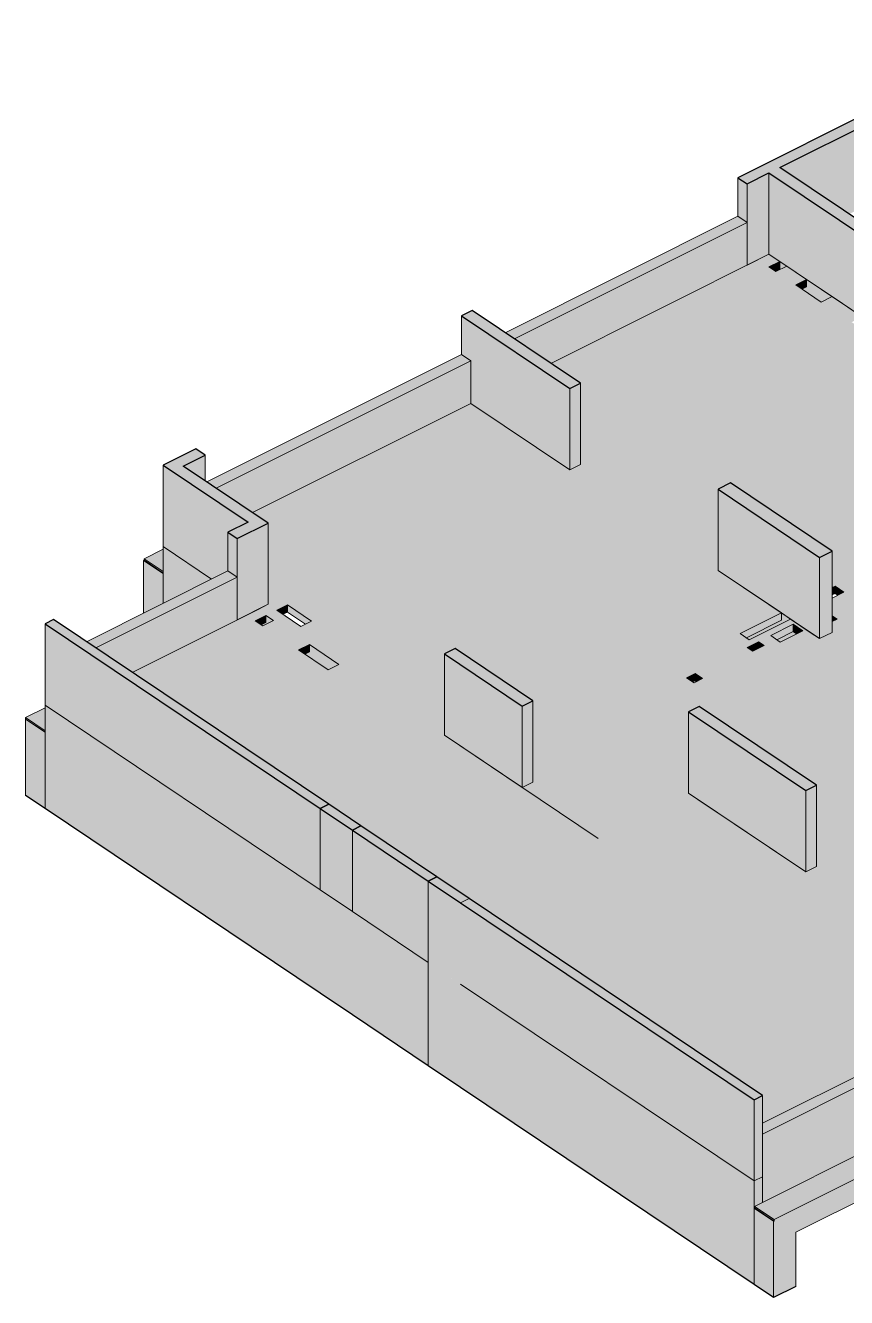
# Model space of a CAD drawing. Header units: centimetres. Extents: x -1984 to 34419, y -3196 to 88064.
# Drawn here: x 14775 to 15872, y 64604 to 66304 of the extents above; entities that cross this region are included whole.
import ezdxf

# ---------------------------------------------------------------- set-up
doc = ezdxf.new("R2010")
doc.units = ezdxf.units.CM
for name, color, linetype, lineweight in [('A-FLOR', 7, 'Continuous', 25), ('S-BEAM', 7, 'Continuous', 25), ('S-COLS', 7, 'Continuous', 25)]:
    doc.layers.add(name, color=color, linetype=linetype, lineweight=lineweight)

msp = doc.modelspace()

# ---------------------------------------------------------------- hatches: boundary and pattern name
at = {"layer": 'A-FLOR', "true_color": 0xbfbfbf}
for points in [[(15540.45, 65218.06), (15661.18, 65278.49), (15661.18, 65387.13), (15675.56, 65394.33), (15768.25, 65332.09), (16204.62, 65550.52), (16204.62, 65659.15), (16219, 65666.35), (16311.69, 65604.12), (16538.03, 65717.56), (16538.03, 65826.05), (16552.41, 65833.25), (16645.11, 65771.02), (16935.39, 65916.66), (16935.39, 66024.95), (16952.22, 66033.17), (17044.74, 65971.06), (17335.02, 66116.36), (17335.02, 66133.21), (17248.1, 66191.57), (16569.55, 65851.91), (16555.66, 65861.23), (16536.82, 65851.91), (16497.42, 65878.36), (16478.16, 65868.72), (16465.2, 65877.42), (16503.22, 65896.44), (16469.41, 65919.14), (16442.92, 65905.88), (16400.44, 65934.4), (16426.93, 65947.66), (16389.17, 65973.01), (16366.46, 65961.64), (16301.44, 66005.3), (16324.14, 66016.66), (16317.93, 66020.83), (16302.8, 66013.26), (16289.73, 66022.03), (16304.86, 66029.61), (16250.01, 66066.43), (16234.87, 66058.86), (16221.8, 66067.63), (16236.94, 66075.21), (16111.71, 66159.17), (16098.91, 66152.76), (16089.36, 66159.17), (16076.45, 66152.7), (16099.08, 66137.51), (16085.53, 66130.72), (16062.89, 66145.92), (15937.64, 66083.22), (16299.82, 65840.07), (16392.51, 65886.48), (16404.93, 65878.14), (16404.93, 65769.51), (15439.15, 65286.07), (15539.32, 65218.82)], [(15777.01, 65976.19), (15783.24, 65979.3), (15782.99, 65988.96), (15768.86, 65981.66), (15771.07, 65980.17)], [(15812.92, 65952.08), (15819.14, 65955.2), (15819.14, 65964.97), (15804.57, 65957.68), (15807.93, 65955.43)], [(15853.16, 65543.46), (15857.13, 65545.45), (15857.13, 65555.23), (15853.16, 65553.24), (15853.16, 65547.22)], [(15860.71, 65543.05), (15869.06, 65547.22), (15857.13, 65555.23), (15857.13, 65545.45), (15859.8, 65543.66)], [(15373.17, 65134.33), (15540.45, 65218.06), (15194.12, 65450.58), (15179.74, 65443.38), (15140.36, 65469.81), (15154.74, 65477.01), (15106.79, 65509.21), (15092.33, 65502.06), (15082.13, 65508.91), (15096.51, 65516.11), (15085.3, 65523.63), (14918.01, 65439.9), (15372.04, 65135.08)], [(15119.48, 65517.54), (15125.33, 65520.47), (15125.33, 65530.24), (15111.13, 65523.14)], [(15149.4, 65504.3), (15157.74, 65508.48), (15125.33, 65530.24), (15125.33, 65520.47), (15145.46, 65506.95)], [(15090.47, 65503.31), (15096.51, 65506.33), (15096.51, 65516.11), (15082.13, 65508.91), (15085.3, 65506.78)], [(15738.6, 65486.12), (15785.37, 65509.53), (15785.37, 65519.31), (15730.26, 65491.72)], [(15853.16, 65507.86), (15859.8, 65511.18), (15853.16, 65515.64), (15853.16, 65511.18)], [(15779.48, 65483.41), (15801.36, 65494.37), (15801.36, 65504.14), (15771.13, 65489.01), (15779.19, 65483.6)], [(15805.84, 65491.36), (15814.18, 65495.53), (15801.36, 65504.14), (15801.48, 65494.29), (15802.93, 65493.31)], [(15148.7, 65464.21), (15154.74, 65467.23), (15154.74, 65477.01), (15140.36, 65469.81), (15143.55, 65467.67)], [(15747.32, 65468.07), (15754.75, 65472.1), (15754.75, 65480.81), (15739.61, 65473.24), (15746.76, 65468.44)], [(15754.75, 65471.79), (15762.45, 65475.64), (15754.75, 65480.4), (15754.75, 65472.1)], [(15667.08, 65427.15), (15670.06, 65428.64), (15670.06, 65438.42), (15658.73, 65432.75), (15663.98, 65429.23)], [(15671.88, 65427.43), (15680.22, 65431.6), (15670.06, 65438.42), (15670.06, 65428.64), (15671.76, 65427.5)], [(15760.22, 64837.43), (16062.43, 64988.71), (16033.04, 65008.44), (16050.44, 65017.16), (15673.59, 65270.16), (15385.58, 65125.99), (15760.22, 64874.48)]]:
    msp.add_hatch(color=9, dxfattribs=at).paths.add_polyline_path(points, flags=0)
h = msp.add_hatch(color=9, dxfattribs=at)
h.paths.add_polyline_path([(15859.8, 65511.18), (16223.73, 65693.36), (15926.16, 65893.12), (15912.07, 65886.07), (15879.35, 65908.03), (15893.45, 65915.09), (15853.09, 65941.89), (15838.77, 65934.72), (15804.57, 65957.68), (15819.14, 65964.97), (15792.73, 65982.7), (15778.16, 65975.41), (15768.86, 65981.88), (15783.24, 65989.08), (15768.86, 65998.73), (15477.44, 65852.86), (15517.06, 65826.26), (15517.06, 65717.62), (15700.89, 65594.21), (15700.89, 65684.66), (15717.54, 65693), (15853.16, 65601.95), (15853.17, 65553.24), (15857.13, 65555.23), (15869.06, 65547.22), (15853.16, 65539.26), (15853.17, 65515.63), (15858.42, 65512.1)], flags=0)
h.paths.add_polyline_path([(15894.67, 65538.95), (15884.52, 65545.77), (15896.04, 65551.54), (15906.19, 65544.72), (15896.04, 65539.63)], flags=0)
h.paths.add_polyline_path([(15972.09, 65574.41), (15959.12, 65583.11), (15988.36, 65597.75), (16001.33, 65589.04), (15991.99, 65584.37)], flags=0)
h = msp.add_hatch(color=9, dxfattribs=at)
h.paths.add_polyline_path([(15453.53, 65307.82), (15824.1, 65493.31), (15797.46, 65511.19), (15742.35, 65483.6), (15730.26, 65491.72), (15785.37, 65519.31), (15700.89, 65576.04), (15700.88, 65577.36), (15370.36, 65799.26), (15078.94, 65653.39), (15099.68, 65639.47), (15099.68, 65530.83), (15111.13, 65523.14), (15125.33, 65530.24), (15157.74, 65508.48), (15143.55, 65501.38), (15335.24, 65372.69), (15335.24, 65464.47), (15349.62, 65471.67), (15453.53, 65401.9), (15453.53, 65308.39)], flags=0)
h.paths.add_polyline_path([(15668.89, 65425.93), (15658.73, 65432.75), (15670.06, 65438.42), (15680.22, 65431.6), (15676.4, 65429.69)], flags=0)
h.paths.add_polyline_path([(15747.32, 65468.07), (15739.61, 65473.24), (15754.75, 65480.81), (15762.45, 65475.64), (15750.39, 65469.61)], flags=0)
h.paths.add_polyline_path([(15783.96, 65480.4), (15771.13, 65489.01), (15801.36, 65504.14), (15814.18, 65495.53), (15790.36, 65483.6)], flags=0)
h = msp.add_hatch(color=9, dxfattribs=at)
h.paths.add_polyline_path([(16183.5, 65049.31), (16623.28, 65269.45), (16617.05, 65273.63), (16602.29, 65266.24), (16587.34, 65276.28), (16602.1, 65283.67), (16585.94, 65294.52), (16571.18, 65287.13), (16548.18, 65302.57), (16562.94, 65309.96), (16217.03, 65542.18), (15780.67, 65323.76), (15832.41, 65289.02), (15832.41, 65180.39), (15979.78, 65081.45), (15979.78, 65173.23), (15994.16, 65180.43), (16142.89, 65080.58), (16171.09, 65094.69), (16183.5, 65086.36), (16183.5, 65050.36)], flags=0)
h.paths.add_polyline_path([(15970.93, 65375), (15935.03, 65399.11), (15949.6, 65406.4), (15985.5, 65382.29)], flags=0)
h.paths.add_polyline_path([(15994.59, 65386.84), (15958.68, 65410.95), (15973.76, 65418.42), (16009.6, 65394.35)], flags=0)
at = {"layer": 'S-BEAM', "true_color": 0xbfbfbf}
for points in [[(15428.77, 65885.54), (15739.53, 66041.09), (15727.11, 66049.43), (15416.35, 65893.87)], [(15477.44, 65852.86), (15739.53, 65984.05), (15739.53, 66041.09), (15428.77, 65885.54), (15468.08, 65859.14)], [(15030.27, 65686.06), (15370.36, 65856.3), (15357.94, 65864.64), (15017.85, 65694.4), (15024.6, 65689.87)], [(15078.94, 65653.39), (15370.36, 65799.26), (15370.36, 65856.3), (15030.27, 65686.06), (15072.88, 65657.46)], [(15700.89, 65577.36), (15700.88, 65594.22), (15517.06, 65717.62), (15502.68, 65710.43), (15700.88, 65577.36)], [(15853.17, 65493.31), (16236.15, 65685.02), (16223.73, 65693.36), (15853.16, 65507.86), (15853.16, 65493.32)], [(14869.34, 65472.57), (15058.24, 65567.13), (15045.82, 65575.46), (14856.92, 65480.91)], [(14918.01, 65439.9), (15058.24, 65510.09), (15058.24, 65567.13), (14869.34, 65472.57), (14880.97, 65464.76)], [(15780.67, 65323.76), (16217.03, 65542.18), (16204.62, 65550.52), (15768.25, 65332.09), (15775.21, 65327.42)], [(15335.24, 65355.84), (15335.24, 65372.69), (15099.68, 65530.83), (15085.3, 65523.63), (15324.51, 65363.03)], [(15453.53, 65293.27), (15836.5, 65484.98), (15824.1, 65493.31), (15453.53, 65307.82)], [(15385.58, 65125.99), (15673.59, 65270.16), (15661.18, 65278.49), (15373.17, 65134.33), (15381.16, 65128.96)], [(15212.3, 65120.38), (15212.3, 65229.02), (15169.19, 65257.96), (15169.19, 65149.33), (15199.5, 65128.98)], [(15979.78, 65064.6), (15979.78, 65081.45), (15832.41, 65180.39), (15818.03, 65173.19), (15969.06, 65071.79)], [(15212.3, 64982.15), (15212.3, 65120.38), (15169.19, 65149.33), (15169.19, 65011.1)], [(15356.77, 65023.4), (15356.77, 65132.03), (15313.66, 65160.97), (15313.66, 65052.34), (15349.53, 65028.25)], [(15356.77, 64885.17), (15356.77, 65023.4), (15313.59, 65052.34), (15313.66, 64914.11)], [(15760.22, 64822.88), (16111.6, 64998.77), (16099.18, 65007.1), (15760.22, 64837.43)], [(15760.22, 64731.62), (16111.6, 64907.51), (16111.6, 64998.77), (15760.22, 64822.88), (15760.22, 64738.86)]]:
    msp.add_hatch(color=9, dxfattribs=at).paths.add_polyline_path(points, flags=0)
at = {"layer": 'S-BEAM', "true_color": 0x0080ff}
for points in [[(15775.58, 64708.67), (17855.48, 65749.79), (17829.34, 65767.34), (15749.44, 64726.22), (15760.22, 64718.98)], [(15804.91, 64691.57), (17825.4, 65702.96), (17825.4, 65732.7), (17855.3, 65747.64), (17855.48, 65749.79), (15775.58, 64708.67), (15775.58, 64706.63), (15804.91, 64721.31), (15804.91, 64706.63)], [(14959.44, 65574.57), (14959.44, 65604.54), (14933.87, 65591.74), (14934.87, 65591.07)], [(14959.44, 65572.53), (14959.44, 65574.57), (14933.87, 65591.74), (14933.87, 65589.7), (14958.97, 65572.85)], [(14801.54, 65361.92), (14801.54, 65392.56), (14775.4, 65379.48)], [(14801.54, 65359.89), (14801.54, 65361.92), (14775.4, 65379.48), (14775.4, 65377.44), (14799.49, 65361.27)], [(15775.58, 64706.63), (15775.58, 64708.67), (15749.44, 64726.22), (15749.44, 64724.18), (15775.01, 64707.01)]]:
    msp.add_hatch(color=150, dxfattribs=at).paths.add_polyline_path(points, flags=0)
at = {"layer": 'S-BEAM', "true_color": 0xbfbfbf}
h = msp.add_hatch(color=9, dxfattribs=at)
h.paths.add_polyline_path([(15179.74, 65443.38), (15194.12, 65450.58), (15154.74, 65477.01), (15154.74, 65467.23), (15148.7, 65464.21), (15169.01, 65450.58)], flags=0)
h.paths.add_polyline_path([(15092.41, 65502.01), (15106.79, 65509.21), (15096.51, 65516.11), (15096.51, 65506.33), (15090.47, 65503.31), (15092.33, 65502.06)], flags=0)
at = {"layer": 'S-BEAM', "lineweight": 9, "true_color": 0x80ff00}
for points in [[(15212.3, 65229.02), (15223.65, 65234.7), (15180.24, 65263.49), (15169.19, 65257.96), (15203.84, 65234.7)], [(15356.77, 65132.03), (15368.12, 65137.71), (15324.94, 65166.62), (15313.66, 65160.97), (15349.58, 65136.86)]]:
    msp.add_hatch(color=70, dxfattribs=at).paths.add_polyline_path(points, flags=0)
at = {"layer": 'S-COLS', "lineweight": 9, "true_color": 0x8080ff}
for points in [[(15923.09, 66003.82), (15937.47, 66011.02), (15783.24, 66114.57), (16102.26, 66274.26), (16256.5, 66170.71), (16270.88, 66177.91), (16116.64, 66281.46), (16145.96, 66296.13), (16133.55, 66304.47), (15727.11, 66101.02), (15739.53, 66092.69), (15768.86, 66107.37), (15919.95, 66005.93)], [(15502.68, 65819.06), (15517.06, 65826.26), (15372.32, 65923.43), (15357.94, 65916.23), (15499.11, 65821.45)], [(15058.24, 65618.72), (15099.68, 65639.47), (14986.24, 65715.62), (15015.57, 65730.3), (15003.15, 65738.64), (14959.44, 65716.76), (15072.88, 65640.6), (15045.82, 65627.06), (15057.74, 65619.06)], [(15836.5, 65593.62), (15853.16, 65601.95), (15717.54, 65693), (15700.89, 65684.66), (15787.29, 65626.66)], [(15169.19, 65257.96), (15180.24, 65263.85), (14812.9, 65510.46), (14801.54, 65504.78), (15095.06, 65307.73)], [(15439.15, 65394.71), (15453.53, 65401.9), (15349.62, 65471.67), (15335.24, 65464.47), (15419.93, 65407.61)], [(15818.03, 65281.82), (15832.41, 65289.02), (15675.56, 65394.33), (15661.18, 65387.13), (15816.74, 65282.69)], [(15313.59, 65161.02), (15324.94, 65166.7), (15223.65, 65234.7), (15212.3, 65229.02), (15311.64, 65162.33)], [(15748.87, 64868.79), (15760.22, 64874.48), (15368.12, 65137.71), (15356.77, 65132.03), (15738.87, 64875.5)]]:
    msp.add_hatch(color=171, dxfattribs=at).paths.add_polyline_path(points, flags=0)
at = {"layer": 'S-COLS', "true_color": 0xc0c0c0}
for points in [[(15875.93, 66052.33), (16102.26, 66165.63), (16102.26, 66274.26), (15783.24, 66114.57), (15866.58, 66058.62)], [(15739.53, 66041.09), (15739.53, 66092.69), (15727.11, 66101.02), (15727.11, 66049.43)], [(15739.53, 65984.05), (15768.86, 65998.73), (15768.86, 66107.37), (15739.53, 66092.69), (15739.53, 65992.39)], [(15923.09, 65895.19), (15923.09, 66003.82), (15768.86, 66107.37), (15768.86, 65998.73), (15912.07, 65902.59)], [(15502.68, 65710.43), (15502.68, 65819.06), (15357.94, 65916.23), (15357.94, 65864.64), (15370.36, 65856.3), (15370.36, 65799.26), (15491.96, 65717.62)], [(15502.68, 65710.43), (15517.06, 65717.62), (15517.06, 65826.26), (15502.68, 65819.06), (15502.68, 65717.5)], [(15015.57, 65695.93), (15015.57, 65730.3), (14986.24, 65715.62), (15003.15, 65704.27)], [(15024.21, 65564.64), (15045.82, 65575.6), (15045.82, 65627.06), (15072.88, 65640.6), (14959.44, 65716.76), (14959.44, 65608.13), (15020.51, 65567.13)], [(15836.5, 65484.98), (15836.5, 65593.62), (15700.89, 65684.66), (15700.89, 65576.03), (15834.57, 65486.28)], [(15058.24, 65567.13), (15058.24, 65618.72), (15045.82, 65627.06), (15045.82, 65575.46), (15050.31, 65572.45)], [(15058.24, 65510.09), (15099.68, 65530.83), (15099.68, 65639.47), (15058.24, 65618.54), (15058.24, 65511.99)], [(14959.44, 65532.23), (15024.21, 65564.64), (14959.44, 65608.13), (14959.44, 65554.14)], [(15836.5, 65484.98), (15853.16, 65493.32), (15853.16, 65601.95), (15836.5, 65593.62), (15836.5, 65486.28)], [(15169.19, 65149.33), (15169.19, 65257.96), (14801.54, 65504.78), (14801.54, 65396.15), (15095.06, 65199.1)], [(15439.15, 65286.07), (15439.15, 65394.71), (15335.24, 65464.47), (15335.24, 65355.84), (15430.58, 65291.83)], [(15169.19, 65011.1), (15169.19, 65149.33), (14801.54, 65396.15), (14801.54, 65257.92), (15095.06, 65060.87)], [(15439.15, 65286.07), (15453.53, 65293.27), (15453.53, 65401.9), (15439.15, 65394.71), (15439.15, 65291.83)], [(15818.03, 65173.19), (15818.03, 65281.82), (15661.18, 65387.13), (15661.18, 65278.49), (15807.31, 65180.39)], [(15818.03, 65173.19), (15832.41, 65180.39), (15832.41, 65289.02), (15818.03, 65281.82), (15818.03, 65180.26)], [(15313.59, 65052.38), (15313.59, 65161.02), (15212.3, 65229.02), (15212.3, 65120.38), (15311.64, 65053.7)], [(15313.59, 65052.38), (15313.66, 65052.42), (15313.74, 65161.02), (15313.59, 65160.94), (15313.59, 65055.91)], [(15748.87, 64760.16), (15748.87, 64868.79), (15356.77, 65132.03), (15356.77, 65023.4), (15727.99, 64774.18)], [(15313.59, 64914.15), (15313.59, 65052.38), (15212.3, 65120.38), (15212.3, 64982.15), (15311.64, 64915.46)], [(15748.87, 64621.93), (15748.87, 64760.16), (15356.77, 65023.4), (15356.77, 64885.17), (15528.22, 64770.06)], [(15748.87, 64760.16), (15760.22, 64765.84), (15760.22, 64874.48), (15748.87, 64868.79), (15748.87, 64764.4)], [(15748.87, 64723.9), (15749.44, 64724.18), (15749.44, 64726.22), (15760.22, 64731.62), (15760.22, 64765.84), (15748.87, 64760.16), (15748.87, 64724.18)]]:
    msp.add_hatch(color=9, dxfattribs=at).paths.add_polyline_path(points, flags=0)
h = msp.add_hatch(color=9, dxfattribs=at)
h.paths.add_polyline_path([(15912.07, 65886.07), (15923.09, 65891.59), (15923.09, 65895.19), (15893.45, 65915.09), (15893.45, 65905.31), (15887.7, 65902.43), (15902.99, 65892.16)], flags=0)
h.paths.add_polyline_path([(15838.77, 65934.72), (15853.09, 65942.19), (15819.14, 65964.97), (15819.14, 65955.2), (15812.93, 65952.07), (15833.69, 65938.13)], flags=0)
h.paths.add_polyline_path([(15783.24, 65977.95), (15792.73, 65982.7), (15783.24, 65988.96), (15783.24, 65981.79)], flags=0)
h.paths.add_polyline_path([(15778.16, 65975.41), (15783.24, 65977.95), (15783.24, 65979.3), (15777.01, 65976.19)], flags=0)
at = {"layer": 'S-COLS', "true_color": 0x0080ff}
for points in [[(14959.44, 65571.87), (14959.44, 65572.53), (14933.87, 65589.7), (14933.3, 65589.42), (14959.02, 65572.15)], [(14933.3, 65519.14), (14959.44, 65532.23), (14959.44, 65571.87), (14933.3, 65589.42), (14933.3, 65554.14)], [(14801.54, 65257.92), (14801.54, 65359.89), (14775.4, 65377.44), (14775.4, 65275.47), (14801.47, 65257.96)], [(15775.01, 64706.35), (15775.58, 64706.63), (15749.44, 64724.18), (15748.87, 64723.9), (15774.59, 64706.63)], [(15775.01, 64604.38), (15775.01, 64706.35), (15748.87, 64723.9), (15748.87, 64621.93), (15749.44, 64621.55)], [(15775.01, 64604.38), (15804.91, 64619.34), (15804.91, 64721.31), (15775.01, 64706.35)]]:
    msp.add_hatch(color=150, dxfattribs=at).paths.add_polyline_path(points, flags=0)
at = {"layer": 'S-COLS', "true_color": 0xc0c0c0}
h = msp.add_hatch(color=9, dxfattribs=at)
h.paths.add_polyline_path([(15783.96, 65480.4), (15805.84, 65491.36), (15801.36, 65494.37), (15779.48, 65483.41)], flags=0)
h.paths.add_polyline_path([(15742.35, 65483.6), (15797.46, 65511.19), (15785.37, 65519.31), (15785.37, 65509.53), (15738.6, 65486.12), (15740.31, 65484.98)], flags=0)

# ---------------------------------------------------------------- linework, layer by layer
at = {"layer": 'A-FLOR', "lineweight": 9}
for p, q in [((15768.86, 65998.73), (15477.44, 65852.86)), ((15783.24, 65989.08), (15768.86, 65998.73)), ((15768.67, 65981.79), (15783.24, 65989.08)), ((15778.16, 65975.41), (15768.67, 65981.79)), ((15792.73, 65982.7), (15778.16, 65975.41)), ((15783.24, 65989.08), (15783.24, 65979.3)), ((15819.14, 65964.97), (15792.73, 65982.7)), ((15783.24, 65979.3), (15777.01, 65976.19)), ((15804.57, 65957.68), (15819.14, 65964.97)), ((15819.14, 65964.97), (15819.14, 65955.2)), ((15838.77, 65934.72), (15804.57, 65957.68)), ((15819.14, 65955.2), (15812.92, 65952.08)), ((15853.34, 65942.02), (15838.77, 65934.72)), ((15893.45, 65915.09), (15853.34, 65942.02)), ((15370.36, 65799.26), (15078.94, 65653.39)), ((15502.68, 65710.43), (15370.36, 65799.26)), ((15785.37, 65519.31), (15700.88, 65576.03)), ((15853.16, 65553.24), (15857.13, 65555.23)), ((15869.06, 65547.22), (15853.16, 65539.26)), ((15857.13, 65545.45), (15853.16, 65543.46)), ((15857.13, 65555.23), (15869.06, 65547.22)), ((15857.13, 65555.23), (15857.13, 65545.45)), ((15860.71, 65543.05), (15857.13, 65545.45)), ((15085.3, 65523.63), (14918.01, 65439.9)), ((15111.13, 65523.14), (15125.33, 65530.24)), ((15125.33, 65530.24), (15157.74, 65508.48)), ((15125.33, 65530.24), (15125.33, 65520.47)), ((15082.13, 65508.91), (15096.51, 65516.11)), ((15092.41, 65502.01), (15082.13, 65508.91)), ((15096.51, 65506.33), (15090.47, 65503.31)), ((15106.79, 65509.21), (15092.41, 65502.01)), ((15096.51, 65516.11), (15096.51, 65506.33)), ((15125.33, 65520.47), (15119.48, 65517.54)), ((15149.4, 65504.3), (15125.33, 65520.47)), ((15157.74, 65508.48), (15143.55, 65501.38)), ((15730.26, 65491.72), (15785.37, 65519.31)), ((15785.37, 65509.53), (15738.6, 65486.12)), ((15797.46, 65511.19), (15742.35, 65483.6)), ((15785.37, 65519.31), (15785.37, 65509.53)), ((15824.1, 65493.31), (15797.46, 65511.19)), ((15853.16, 65515.64), (15859.8, 65511.18)), ((15742.35, 65483.6), (15730.26, 65491.72)), ((15771.13, 65489.01), (15801.36, 65504.14)), ((15783.96, 65480.4), (15771.13, 65489.01)), ((15801.36, 65494.37), (15779.48, 65483.41)), ((15814.18, 65495.53), (15783.96, 65480.4)), ((15801.36, 65504.14), (15814.18, 65495.53)), ((15801.36, 65504.14), (15801.36, 65494.37)), ((15805.84, 65491.36), (15801.36, 65494.37)), ((15853.17, 65493.31), (15836.51, 65484.98)), ((15140.36, 65469.81), (15154.74, 65477.01)), ((15154.74, 65477.01), (15154.74, 65467.23)), ((15739.61, 65473.24), (15754.75, 65480.81)), ((15747.32, 65468.07), (15739.61, 65473.24)), ((15762.45, 65475.64), (15747.32, 65468.07)), ((15754.75, 65480.81), (15762.45, 65475.64)), ((15754.75, 65480.81), (15754.75, 65471.79)), ((15179.74, 65443.38), (15140.36, 65469.81)), ((15154.74, 65467.23), (15148.7, 65464.21)), ((15194.12, 65450.58), (15179.74, 65443.38)), ((15658.73, 65432.75), (15670.06, 65438.42)), ((15670.06, 65438.42), (15680.22, 65431.6)), ((15670.06, 65438.42), (15670.06, 65428.64)), ((15668.89, 65425.93), (15658.73, 65432.75)), ((15670.06, 65428.64), (15667.08, 65427.15)), ((15680.22, 65431.6), (15668.89, 65425.93)), ((15671.88, 65427.43), (15670.06, 65428.64)), ((15540.45, 65218.06), (15335.24, 65355.84)), ((15453.53, 65293.27), (15439.15, 65286.07)), ((15818.03, 65173.19), (15673.59, 65270.16))]:
    msp.add_line(p, q, dxfattribs=at)
at = {"layer": 'S-BEAM', "lineweight": 9}
for p, q in [((15727.11, 66049.43), (15416.35, 65893.87)), ((15739.53, 66041.09), (15727.11, 66049.43)), ((15428.77, 65885.54), (15739.53, 66041.09)), ((15739.53, 65984.05), (15739.53, 66041.09)), ((15357.94, 65864.64), (15017.85, 65694.4)), ((15357.94, 65864.64), (15370.36, 65856.3)), ((15030.27, 65686.06), (15370.36, 65856.3)), ((15370.36, 65856.3), (15370.36, 65799.26)), ((17829.34, 65767.34), (15749.44, 64726.22)), ((15775.58, 64708.67), (17855.48, 65749.79)), ((15517.06, 65717.62), (15502.68, 65710.43)), ((15804.91, 64691.57), (17825.4, 65702.96)), ((14959.44, 65604.54), (14933.87, 65591.74)), ((14933.87, 65591.74), (14959.44, 65574.57)), ((14933.87, 65589.7), (14933.87, 65591.74)), ((14959.44, 65572.53), (14933.87, 65589.7)), ((15045.82, 65575.46), (14856.92, 65480.91)), ((15058.24, 65567.13), (15045.82, 65575.46)), ((14869.34, 65472.57), (15058.24, 65567.13)), ((15058.24, 65510.09), (15058.24, 65567.13)), ((15099.68, 65530.83), (15085.3, 65523.63)), ((15143.55, 65501.38), (15111.13, 65523.14)), ((15096.51, 65516.11), (15106.79, 65509.21)), ((15859.8, 65511.18), (15853.16, 65507.86)), ((15824.1, 65493.31), (15836.5, 65484.98)), ((15154.74, 65477.01), (15194.12, 65450.58)), ((14801.54, 65392.56), (14775.4, 65379.48)), ((14775.4, 65379.48), (14801.54, 65361.92)), ((14775.4, 65377.44), (14775.4, 65379.48)), ((14801.54, 65359.89), (14775.4, 65377.44)), ((14801.54, 65361.92), (14801.54, 65359.89)), ((15661.18, 65278.49), (15673.59, 65270.16)), ((15169.19, 65257.96), (15169.19, 65149.33)), ((15212.3, 65120.38), (15212.3, 65229.02)), ((15832.41, 65180.39), (15818.03, 65173.19)), ((15169.19, 65149.33), (15212.3, 65120.38)), ((15212.3, 65120.38), (15169.19, 65149.33)), ((15313.66, 65160.97), (15313.66, 65052.34)), ((15356.77, 65132.03), (15368.12, 65137.71)), ((15313.59, 65052.38), (15313.66, 65052.34)), ((15313.59, 65052.38), (15313.59, 64914.15)), ((16099.18, 65007.1), (15760.22, 64837.43)), ((15760.22, 64822.88), (16111.6, 64998.77)), ((15760.22, 64822.88), (15760.22, 64765.84)), ((15760.22, 64765.84), (15760.22, 64731.62)), ((15749.44, 64726.22), (15775.58, 64708.67)), ((15749.44, 64724.18), (15749.44, 64726.22)), ((15775.58, 64706.63), (15749.44, 64724.18)), ((15775.58, 64708.67), (15775.58, 64706.63))]:
    msp.add_line(p, q, dxfattribs=at)
at = {"layer": 'S-BEAM'}
for p, q in [((15180.54, 65263.65), (15169.19, 65257.96)), ((15169.19, 65257.96), (15212.3, 65229.02)), ((15223.65, 65234.7), (15180.54, 65263.65)), ((15212.3, 65229.02), (15223.65, 65234.7)), ((15325.01, 65166.66), (15313.66, 65160.97)), ((15368.12, 65137.71), (15325.01, 65166.66)), ((15313.66, 65160.97), (15356.77, 65132.03)), ((15212.3, 64982.15), (15169.19, 65011.1)), ((15356.77, 64885.17), (15313.59, 64914.15))]:
    msp.add_line(p, q, dxfattribs=at)
at = {"layer": 'S-COLS'}
for p, q in [((16133.55, 66304.47), (15727.11, 66101.02)), ((15783.24, 66114.57), (16102.26, 66274.26)), ((15727.11, 66101.02), (15739.53, 66092.69)), ((15739.53, 66092.69), (15768.86, 66107.37)), ((15768.86, 66107.37), (15923.09, 66003.82)), ((15937.47, 66011.02), (15783.24, 66114.57)), ((15372.32, 65923.43), (15357.94, 65916.23)), ((15357.94, 65916.23), (15502.68, 65819.06)), ((15517.06, 65826.26), (15372.32, 65923.43)), ((15502.68, 65819.06), (15517.06, 65826.26)), ((15003.15, 65738.64), (14959.44, 65716.76)), ((14986.24, 65715.62), (15015.57, 65730.3)), ((15015.57, 65730.3), (15003.15, 65738.64)), ((14959.44, 65716.76), (15072.88, 65640.6)), ((15099.68, 65639.47), (14986.24, 65715.62)), ((15717.54, 65693), (15700.89, 65684.66)), ((15853.16, 65601.95), (15717.54, 65693)), ((15700.89, 65684.66), (15836.5, 65593.62)), ((15072.88, 65640.6), (15045.82, 65627.06)), ((15045.82, 65627.06), (15058.24, 65618.72)), ((15058.24, 65618.72), (15099.68, 65639.47)), ((15836.5, 65593.62), (15853.16, 65601.95)), ((14812.9, 65510.46), (14801.54, 65504.78)), ((14801.54, 65504.78), (15169.19, 65257.96)), ((15180.54, 65263.65), (14812.9, 65510.46)), ((15349.62, 65471.67), (15335.24, 65464.47)), ((15453.53, 65401.9), (15349.62, 65471.67)), ((15335.24, 65464.47), (15439.15, 65394.71)), ((15439.15, 65394.71), (15453.53, 65401.9)), ((15675.56, 65394.33), (15661.18, 65387.13)), ((15661.18, 65387.13), (15818.03, 65281.82)), ((15832.41, 65289.02), (15675.56, 65394.33)), ((15818.03, 65281.82), (15832.41, 65289.02)), ((14801.54, 65257.92), (14775.4, 65275.47)), ((15169.19, 65011.1), (14801.54, 65257.92)), ((15169.19, 65257.96), (15180.54, 65263.65)), ((15223.65, 65234.7), (15212.3, 65229.02)), ((15324.94, 65166.7), (15223.65, 65234.7)), ((15212.3, 65229.02), (15313.59, 65161.02)), ((15313.59, 65161.02), (15324.94, 65166.7)), ((15356.77, 65132.03), (15748.87, 64868.79)), ((15760.22, 64874.48), (15368.12, 65137.71)), ((15313.59, 64914.15), (15212.3, 64982.15)), ((15748.87, 64621.93), (15356.77, 64885.17)), ((15748.87, 64868.79), (15760.22, 64874.48)), ((15775.01, 64604.38), (15748.87, 64621.93)), ((15804.91, 64619.34), (15775.01, 64604.38))]:
    msp.add_line(p, q, dxfattribs=at)
at = {"layer": 'S-COLS', "lineweight": 9}
for p, q in [((15727.11, 66049.43), (15727.11, 66101.02)), ((15768.86, 66107.37), (15768.86, 65998.73)), ((15739.53, 66092.69), (15739.53, 65984.05)), ((15768.86, 65998.73), (15739.53, 65984.05)), ((15768.86, 65998.73), (15739.53, 65984.05)), ((15783.24, 65989.08), (15768.86, 65998.73)), ((15923.09, 65895.19), (15768.86, 65998.73)), ((15792.73, 65982.7), (15783.24, 65989.08)), ((15819.14, 65964.97), (15792.73, 65982.7)), ((15853.34, 65942.02), (15819.14, 65964.97)), ((15893.45, 65915.09), (15853.34, 65942.02)), ((15357.94, 65916.23), (15357.94, 65864.64)), ((15502.68, 65819.06), (15502.68, 65710.43)), ((15517.06, 65826.26), (15517.06, 65717.62)), ((15502.68, 65710.43), (15370.36, 65799.26)), ((15502.68, 65710.43), (15370.36, 65799.26)), ((15015.57, 65730.3), (15015.57, 65695.93)), ((14959.44, 65716.76), (14959.44, 65608.13)), ((15517.06, 65717.62), (15502.68, 65710.43)), ((15517.06, 65717.62), (15502.68, 65710.43)), ((15700.89, 65684.66), (15700.89, 65576.03)), ((15045.82, 65627.06), (15045.82, 65575.46)), ((15099.68, 65639.47), (15099.68, 65530.83)), ((15024.21, 65564.64), (14959.44, 65608.13)), ((14959.44, 65608.13), (14959.44, 65532.23)), ((15024.21, 65564.64), (14959.44, 65608.13)), ((15058.24, 65510.09), (15058.24, 65618.72)), ((14933.3, 65589.42), (14933.87, 65589.7)), ((15836.5, 65593.62), (15836.5, 65484.98)), ((15853.16, 65601.95), (15853.16, 65493.32)), ((14933.3, 65589.42), (14933.3, 65519.14)), ((14959.44, 65571.87), (14933.3, 65589.42)), ((15785.37, 65519.31), (15700.89, 65576.03)), ((15836.5, 65484.98), (15700.89, 65576.03)), ((14959.44, 65532.23), (14959.44, 65571.87)), ((15099.68, 65530.83), (15058.24, 65510.09)), ((15085.3, 65523.63), (15058.24, 65510.09)), ((15099.68, 65530.83), (15085.3, 65523.63)), ((14801.54, 65504.78), (14801.54, 65396.15)), ((15797.46, 65511.19), (15785.37, 65519.31)), ((15824.1, 65493.31), (15797.46, 65511.19)), ((15836.5, 65484.98), (15824.1, 65493.31)), ((15853.16, 65493.32), (15836.5, 65484.98)), ((15853.16, 65493.32), (15836.5, 65484.98)), ((15335.24, 65464.47), (15335.24, 65355.84)), ((15169.19, 65149.33), (14801.54, 65396.15)), ((14801.54, 65396.15), (14801.54, 65361.92)), ((15169.19, 65149.33), (14801.54, 65396.15)), ((15439.15, 65394.71), (15439.15, 65286.07)), ((15453.53, 65401.9), (15453.53, 65293.27)), ((15661.18, 65387.13), (15661.18, 65278.49)), ((14775.4, 65377.44), (14775.4, 65275.47)), ((14801.54, 65359.89), (14775.4, 65377.44)), ((14801.54, 65361.92), (14801.54, 65359.89)), ((14801.54, 65359.89), (14801.54, 65257.92)), ((14801.54, 65257.92), (14801.54, 65359.89)), ((15439.15, 65286.07), (15335.24, 65355.84)), ((15439.15, 65286.07), (15335.24, 65355.84)), ((15453.53, 65293.27), (15439.15, 65286.07)), ((15453.53, 65293.27), (15439.15, 65286.07)), ((15832.41, 65289.02), (15832.41, 65180.39)), ((15673.59, 65270.16), (15661.18, 65278.49)), ((15818.03, 65173.19), (15661.18, 65278.49)), ((15818.03, 65173.19), (15673.59, 65270.16)), ((15818.03, 65281.82), (15818.03, 65173.19)), ((15169.19, 65257.96), (15169.19, 65149.33)), ((15212.3, 65229.02), (15212.3, 65120.38)), ((15832.41, 65180.39), (15818.03, 65173.19)), ((15832.41, 65180.39), (15818.03, 65173.19)), ((15313.59, 65161.02), (15313.59, 65052.38)), ((15368.12, 65137.71), (15356.77, 65132.03)), ((15313.59, 65052.38), (15212.3, 65120.38)), ((15313.59, 65052.38), (15212.3, 65120.38)), ((15313.59, 65052.38), (15313.59, 64914.15)), ((15748.87, 64760.16), (15356.77, 65023.4)), ((15748.87, 64760.16), (15356.77, 65023.4)), ((15748.87, 64868.79), (15748.87, 64760.16)), ((15760.22, 64874.48), (15760.22, 64765.84)), ((15760.22, 64765.84), (15748.87, 64760.16)), ((15760.22, 64765.84), (15748.87, 64760.16)), ((15748.87, 64760.16), (15748.87, 64621.93)), ((15760.22, 64765.84), (15760.22, 64731.62)), ((15748.87, 64723.9), (15749.44, 64724.18)), ((15775.01, 64706.35), (15748.87, 64723.9)), ((15748.87, 64723.9), (15748.87, 64621.93)), ((15775.58, 64706.63), (15775.01, 64706.35)), ((15775.01, 64706.35), (15775.01, 64604.38)), ((15804.91, 64691.57), (15804.91, 64619.34))]:
    msp.add_line(p, q, dxfattribs=at)

doc.saveas('drawing.dxf')
